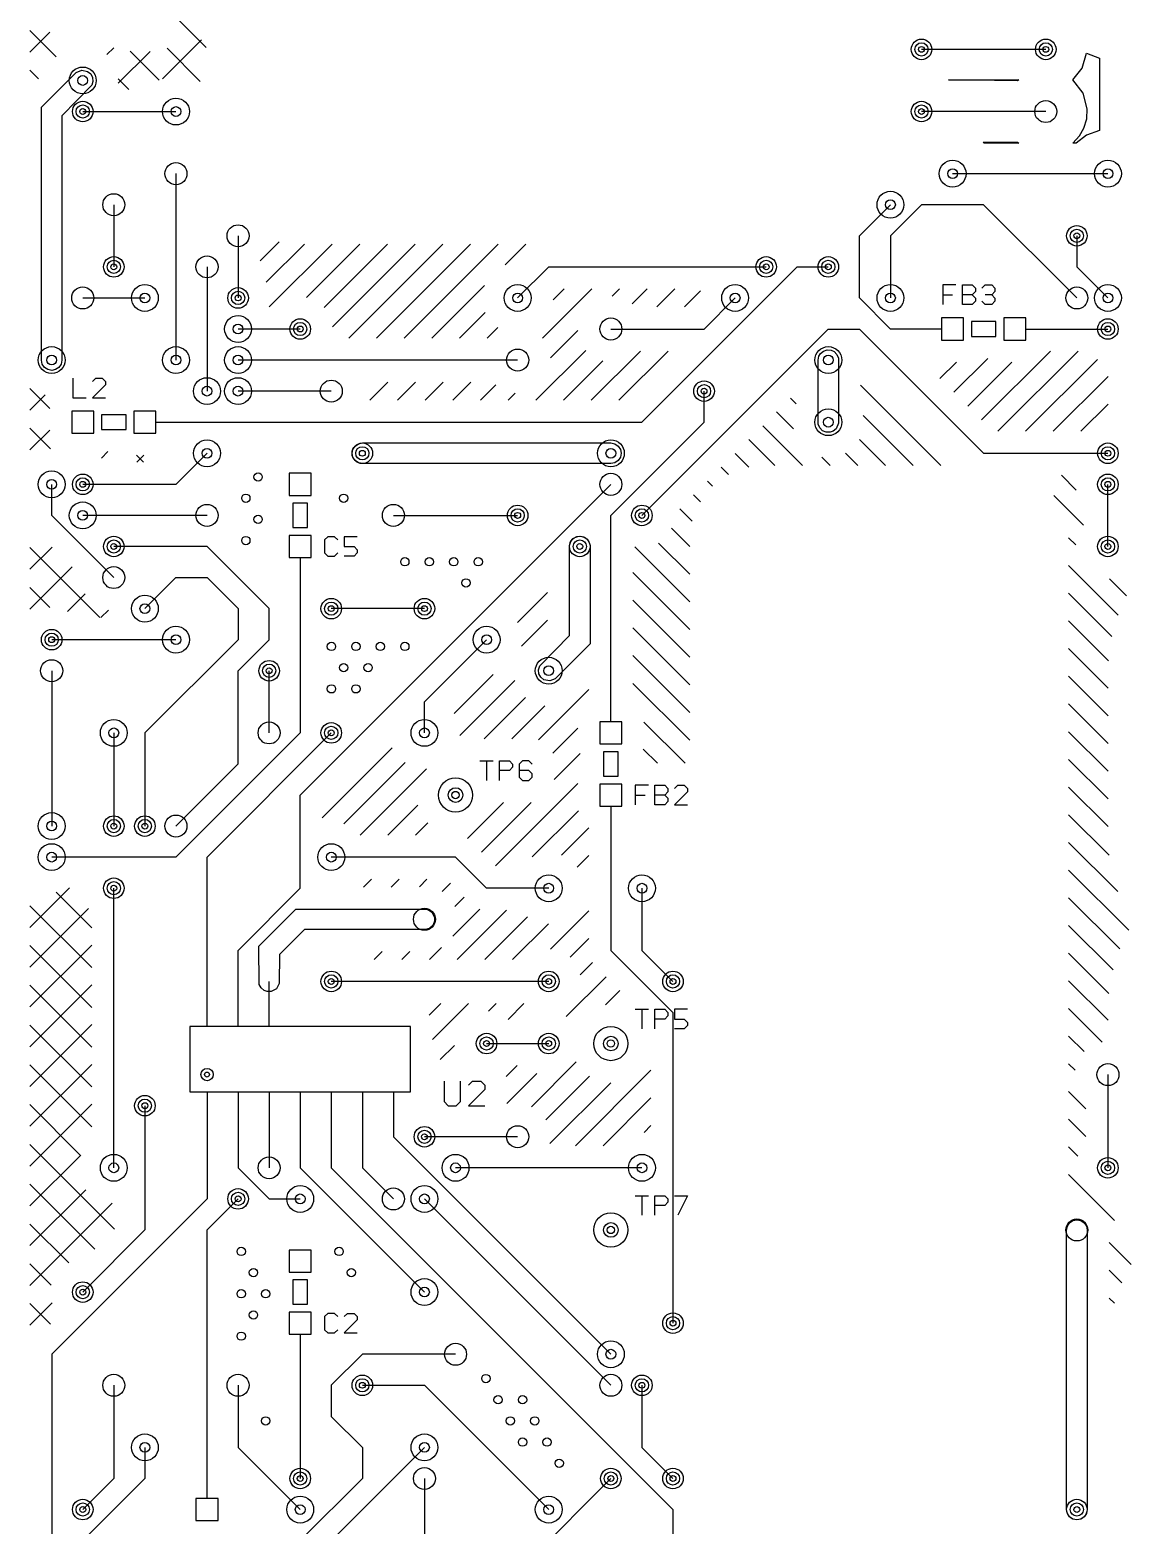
# Model space of a CAD drawing. Extents: x 7 to 52, y 9 to 364.
# Drawn here: x 6.7 to 51.7, y 224.2 to 285.3 of the extents above; entities that cross this region are included whole.
import ezdxf

# ---------------------------------------------------------------- set-up
doc = ezdxf.new("R2010")
doc.units = 0
doc.layers.add('SCORE', color=5, linetype='CONTINUOUS')

msp = doc.modelspace()

# ---------------------------------------------------------------- linework, layer by layer
at = {"layer": 'SCORE'}
for p, q in [((12.78, 285.7091), (13.9346, 284.5545)), ((6.73, 285.2537), (7.8087, 284.1751)), ((6.73, 284.3687), (7.5477, 285.1864)), ((12.1459, 283.2792), (13.7385, 284.8718)), ((9.8814, 284.2675), (10.164, 284.55)), ((10.335, 283.0947), (11.6403, 284.4)), ((10.8222, 284.4142), (12.0177, 283.2187)), ((12.3372, 284.5255), (13.6892, 283.1736)), ((48.26, 284.48), (43.18, 284.48)), ((49.7449, 283.7169), (49.9226, 284.3295)), ((49.9226, 284.3295), (50.46, 284.1156)), ((6.73, 283.6274), (7.0858, 283.2716)), ((8.6236, 283.5347), (8.8488, 283.628)), ((8.8488, 283.628), (9.088, 283.5804)), ((49.3666, 283.2298), (49.7449, 283.7169)), ((50.46, 284.1156), (50.46, 281.167)), ((7.2, 282.114), (8.6236, 283.5347)), ((9.2604, 283.012), (8.04, 281.766)), ((9.088, 283.5804), (9.2147, 283.4764)), ((9.2147, 283.4764), (9.2919, 283.3319)), ((9.308, 283.1688), (9.2604, 283.012)), ((9.2919, 283.3319), (9.308, 283.1688)), ((10.338, 283.2721), (10.7701, 282.84)), ((47.1085, 283.19), (44.2868, 283.23)), ((44.2868, 283.23), (47.1534, 283.2298)), ((47.1534, 283.2298), (47.1085, 283.19)), ((49.7869, 282.6866), (49.3666, 283.2298)), ((49.9563, 282.0454), (49.7869, 282.6866)), ((7.2, 271.78), (7.2, 282.114)), ((8.89, 281.94), (12.7, 281.94)), ((48.26, 281.94), (43.18, 281.94)), ((49.932, 281.6349), (49.9563, 282.0454)), ((8.04, 281.766), (8.04, 271.78)), ((49.6382, 280.9454), (49.8197, 281.2648)), ((49.8197, 281.2648), (49.932, 281.6349)), ((50.46, 281.167), (49.928, 280.9742)), ((45.7445, 280.65), (45.7046, 280.69)), ((45.7046, 280.69), (47.1085, 280.69)), ((47.1536, 280.65), (45.7445, 280.65)), ((47.1085, 280.69), (47.1536, 280.65)), ((49.3664, 280.65), (49.6382, 280.9454)), ((49.5055, 280.65), (49.3664, 280.65)), ((49.928, 280.9742), (49.5055, 280.65)), ((12.7, 279.4), (12.7, 271.78)), ((44.45, 279.4), (50.8, 279.4)), ((10.16, 278.13), (10.16, 275.59)), ((40.64, 276.86), (41.91, 278.13)), ((43.18, 278.13), (41.91, 276.86)), ((45.72, 278.13), (43.18, 278.13)), ((49.53, 274.32), (45.72, 278.13)), ((15.24, 276.86), (15.24, 274.32)), ((16.14, 275.8383), (16.9163, 276.6147)), ((16.3936, 274.9606), (17.953, 276.52)), ((16.5144, 273.95), (19.0844, 276.52)), ((18.0394, 274.3436), (20.2158, 276.52)), ((18.7603, 273.9332), (21.3471, 276.52)), ((19.0967, 273.1382), (22.4785, 276.52)), ((19.7699, 272.68), (23.6099, 276.52)), ((20.9012, 272.68), (24.7412, 276.52)), ((22.0326, 272.68), (25.8726, 276.52)), ((26.1613, 275.6773), (27.004, 276.52)), ((40.64, 274.32), (40.64, 276.86)), ((41.91, 276.86), (41.91, 274.32)), ((49.53, 276.86), (49.53, 275.59)), ((13.97, 275.59), (13.97, 270.51)), ((26.67, 274.32), (27.94, 275.59)), ((27.94, 275.59), (36.83, 275.59)), ((31.75, 269.24), (38.1, 275.59)), ((38.1, 275.59), (39.37, 275.59)), ((49.53, 275.59), (50.8, 274.32)), ((23.164, 272.68), (25.3127, 274.8287)), ((27.6822, 272.6727), (29.6995, 274.69)), ((28.1171, 274.239), (28.5681, 274.69)), ((30.539, 274.3982), (30.8308, 274.69)), ((31.3521, 274.0799), (31.9622, 274.69)), ((32.3536, 273.95), (33.0936, 274.69)), ((33.485, 273.95), (34.1387, 274.6038)), ((44.5833, 274.85), (44.05, 274.85)), ((44.05, 274.85), (44.05, 274.05)), ((44.05, 274.45), (44.45, 274.45)), ((44.85, 274.05), (44.85, 274.85)), ((44.85, 274.85), (45.25, 274.85)), ((45.25, 274.45), (44.85, 274.45)), ((45.25, 274.85), (45.3833, 274.7167)), ((45.3833, 274.5833), (45.25, 274.45)), ((45.25, 274.45), (45.3833, 274.3167)), ((45.3833, 274.7167), (45.3833, 274.5833)), ((45.65, 274.7167), (45.7833, 274.85)), ((45.7833, 274.85), (46.05, 274.85)), ((46.05, 274.45), (45.7833, 274.45)), ((46.05, 274.85), (46.1833, 274.7167)), ((46.1833, 274.5833), (46.05, 274.45)), ((46.05, 274.45), (46.1833, 274.3167)), ((46.1833, 274.7167), (46.1833, 274.5833)), ((8.89, 274.32), (11.43, 274.32)), ((34.29, 273.05), (35.56, 274.32)), ((41.91, 273.05), (40.64, 274.32)), ((45.25, 274.05), (44.85, 274.05)), ((45.3833, 274.1833), (45.25, 274.05)), ((45.3833, 274.3167), (45.3833, 274.1833)), ((45.7833, 274.05), (45.65, 274.1833)), ((46.05, 274.05), (45.7833, 274.05)), ((46.1833, 274.1833), (46.05, 274.05)), ((46.1833, 274.3167), (46.1833, 274.1833)), ((24.2954, 272.68), (25.3458, 273.7304)), ((44.9, 273.5), (44, 273.5)), ((44, 273.5), (44, 272.6)), ((44.9, 272.6), (44.9, 273.5)), ((46.22, 273.35), (45.22, 273.35)), ((45.22, 273.35), (45.22, 272.75)), ((46.22, 272.75), (46.22, 273.35)), ((47.44, 273.5), (46.54, 273.5)), ((46.54, 273.5), (46.54, 272.6)), ((47.44, 272.6), (47.44, 273.5)), ((17.78, 273.05), (15.24, 273.05)), ((25.4267, 272.68), (25.8629, 273.1162)), ((28.0162, 271.8754), (29.1318, 272.991)), ((30.48, 273.05), (34.29, 273.05)), ((31.75, 265.43), (39.37, 273.05)), ((39.37, 273.05), (40.64, 273.05)), ((40.64, 273.05), (45.72, 267.97)), ((44, 273.05), (41.91, 273.05)), ((45.22, 272.75), (46.22, 272.75)), ((47.44, 273.05), (49.53, 273.05)), ((49.53, 273.05), (50.8, 273.05)), ((27.4122, 270.14), (29.4501, 272.1779)), ((29.675, 270.14), (31.685, 272.15)), ((30.8063, 270.14), (32.8163, 272.15)), ((38.982, 271.9407), (39.0453, 272.0464)), ((39.0453, 272.0464), (39.172, 272.1504)), ((39.172, 272.1504), (39.3288, 272.198)), ((39.3288, 272.198), (39.4919, 272.1819)), ((39.4919, 272.1819), (39.6033, 272.1292)), ((39.6033, 272.1292), (39.7192, 272.0133)), ((39.7192, 272.0133), (39.7819, 271.8619)), ((44, 272.6), (44.9, 272.6)), ((45.6321, 269.3307), (48.4514, 272.15)), ((46.3028, 268.87), (49.5828, 272.15)), ((46.54, 272.6), (47.44, 272.6)), ((7.232, 271.6193), (7.2, 271.78)), ((7.323, 271.483), (7.232, 271.6193)), ((7.4593, 271.392), (7.323, 271.483)), ((7.62, 271.36), (7.4593, 271.392)), ((7.7807, 271.392), (7.62, 271.36)), ((7.917, 271.483), (7.7807, 271.392)), ((8.008, 271.6193), (7.917, 271.483)), ((8.04, 271.78), (8.008, 271.6193)), ((26.67, 271.78), (15.24, 271.78)), ((28.5436, 270.14), (30.1461, 271.7425)), ((38.95, 271.78), (38.982, 271.9407)), ((38.9581, 269.1581), (38.95, 271.78)), ((39.7819, 271.8619), (39.788, 269.1988)), ((43.935, 271.0278), (44.6073, 271.7)), ((44.5007, 270.4621), (45.8887, 271.85)), ((45.0664, 269.8964), (46.87, 271.7)), ((47.4341, 268.87), (50.3675, 271.8033)), ((8.49, 271.04), (8.49, 270.24)), ((9.29, 270.9067), (9.4233, 271.04)), ((9.8233, 270.7733), (9.29, 270.24)), ((9.4233, 271.04), (9.69, 271.04)), ((9.69, 271.04), (9.8233, 270.9067)), ((9.8233, 270.9067), (9.8233, 270.7733)), ((20.624, 270.14), (21.364, 270.88)), ((21.7554, 270.14), (22.4954, 270.88)), ((22.8867, 270.14), (23.6267, 270.88)), ((24.0181, 270.14), (24.7581, 270.88)), ((48.5655, 268.87), (50.81, 271.1145)), ((6.73, 270.6166), (7.5471, 269.7996)), ((6.73, 269.7316), (7.3536, 270.3553)), ((8.49, 270.24), (9.0233, 270.24)), ((9.29, 270.24), (9.8233, 270.24)), ((19.05, 270.51), (15.24, 270.51)), ((25.1495, 270.14), (25.7773, 270.7678)), ((26.2808, 270.14), (26.5746, 270.4338)), ((34.29, 269.24), (34.29, 270.51)), ((37.8199, 270.2271), (38.0555, 269.9915)), ((40.6844, 270.7567), (43.9661, 267.475)), ((9.34, 269.69), (8.44, 269.69)), ((8.44, 269.69), (8.44, 268.79)), ((9.34, 268.79), (9.34, 269.69)), ((11.88, 269.69), (10.98, 269.69)), ((10.98, 269.69), (10.98, 268.79)), ((11.88, 268.79), (11.88, 269.69)), ((37.2542, 269.6614), (37.9461, 268.9695)), ((49.6969, 268.87), (50.81, 269.9831)), ((6.73, 268.9903), (7.5716, 268.1487)), ((10.66, 269.54), (9.66, 269.54)), ((9.66, 269.54), (9.66, 268.94)), ((9.66, 268.94), (10.66, 268.94)), ((10.66, 268.94), (10.66, 269.54)), ((11.88, 269.24), (13.97, 269.24)), ((13.97, 269.24), (31.75, 269.24)), ((30.48, 265.43), (34.29, 269.24)), ((36.6885, 269.0957), (38.3092, 267.475)), ((39.0208, 269.0067), (38.9581, 269.1581)), ((39.1367, 268.8908), (39.0208, 269.0067)), ((39.6947, 268.9736), (39.568, 268.8696)), ((39.788, 269.1988), (39.6947, 268.9736)), ((40.7926, 269.5171), (42.8347, 267.475)), ((6.73, 268.1053), (7.54, 268.9153)), ((8.44, 268.79), (9.34, 268.79)), ((10.98, 268.79), (11.88, 268.79)), ((20.023, 268.267), (20.1593, 268.358)), ((20.1593, 268.358), (20.32, 268.39)), ((20.32, 268.39), (30.48, 268.39)), ((30.48, 268.39), (30.6407, 268.358)), ((30.6407, 268.358), (30.777, 268.267)), ((36.1228, 268.53), (37.1779, 267.475)), ((39.2881, 268.8281), (39.1367, 268.8908)), ((39.4519, 268.8281), (39.2881, 268.8281)), ((39.568, 268.8696), (39.4519, 268.8281)), ((40.6389, 268.5394), (41.7034, 267.475)), ((9.6536, 267.7762), (9.9174, 268.04)), ((11.083, 267.89), (11.373, 267.6)), ((11.1038, 267.6), (11.3938, 267.89)), ((13.97, 267.97), (12.7, 266.7)), ((19.9, 267.97), (19.932, 268.1307)), ((19.932, 267.8093), (19.9, 267.97)), ((19.932, 268.1307), (20.023, 268.267)), ((20.023, 267.673), (19.932, 267.8093)), ((30.777, 268.267), (30.868, 268.1307)), ((30.868, 267.8093), (30.777, 267.673)), ((30.868, 268.1307), (30.9, 267.97)), ((30.9, 267.97), (30.868, 267.8093)), ((35.5571, 267.9644), (36.1152, 267.4063)), ((39.0995, 267.8161), (39.4406, 267.475)), ((40.074, 267.9729), (40.572, 267.475)), ((45.72, 267.97), (50.8, 267.97)), ((18.23, 267.15), (17.33, 267.15)), ((17.33, 267.15), (17.33, 266.25)), ((18.23, 266.25), (18.23, 267.15)), ((20.1593, 267.582), (20.023, 267.673)), ((20.32, 267.55), (20.1593, 267.582)), ((30.48, 267.55), (20.32, 267.55)), ((30.6407, 267.582), (30.48, 267.55)), ((30.777, 267.673), (30.6407, 267.582)), ((34.9915, 267.3987), (35.2905, 267.0996)), ((7.62, 265.43), (7.62, 266.7)), ((12.7, 266.7), (8.89, 266.7)), ((17.78, 254), (30.48, 266.7)), ((34.4258, 266.833), (34.6387, 266.62)), ((48.8966, 267.07), (49.5016, 266.465)), ((50.8, 264.16), (50.8, 266.7)), ((17.33, 266.25), (18.23, 266.25)), ((18.08, 265.93), (17.48, 265.93)), ((17.48, 265.93), (17.48, 264.93)), ((18.08, 264.93), (18.08, 265.93)), ((33.8601, 266.2673), (34.139, 265.9884)), ((48.5874, 266.2479), (49.8066, 265.0286)), ((10.16, 262.89), (7.62, 265.43)), ((13.97, 265.43), (8.89, 265.43)), ((21.59, 265.43), (26.67, 265.43)), ((30.48, 259.08), (30.48, 265.43)), ((33.2944, 265.7016), (33.8051, 265.1909)), ((17.48, 264.93), (18.08, 264.93)), ((32.9603, 264.9043), (33.705, 264.1596)), ((6.73, 263.2262), (7.6405, 264.1367)), ((6.73, 264.1113), (9.5903, 261.2509)), ((13.97, 264.16), (10.16, 264.16)), ((16.51, 261.62), (13.97, 264.16)), ((18.23, 264.61), (17.33, 264.61)), ((17.33, 264.61), (17.33, 263.71)), ((18.23, 263.71), (18.23, 264.61)), ((18.9133, 264.56), (18.78, 264.4267)), ((18.78, 264.4267), (18.78, 263.8933)), ((19.18, 264.56), (18.9133, 264.56)), ((19.3133, 264.4267), (19.18, 264.56)), ((20.1133, 264.56), (19.58, 264.56)), ((19.58, 264.56), (19.58, 264.16)), ((19.58, 264.16), (19.98, 264.16)), ((19.98, 264.16), (20.1133, 264.0267)), ((28.79, 260.524), (28.792, 264.2012)), ((28.792, 264.2012), (28.8396, 264.358)), ((28.8396, 264.358), (28.9436, 264.4847)), ((28.9436, 264.4847), (29.0881, 264.5619)), ((29.0881, 264.5619), (29.2512, 264.578)), ((29.2512, 264.578), (29.3707, 264.548)), ((29.3707, 264.548), (29.507, 264.457)), ((29.507, 264.457), (29.598, 264.3207)), ((29.598, 264.3207), (29.628, 264.2012)), ((29.628, 264.2012), (29.63, 260.176)), ((31.459, 264.1429), (33.705, 261.8969)), ((32.4325, 264.3007), (33.705, 263.0283)), ((49.192, 264.5118), (49.482, 264.2219)), ((17.33, 263.71), (18.23, 263.71)), ((17.78, 263.71), (17.78, 261.62)), ((18.78, 263.8933), (18.9133, 263.76)), ((18.9133, 263.76), (19.18, 263.76)), ((19.18, 263.76), (19.3133, 263.8933)), ((19.98, 263.76), (19.58, 263.76)), ((20.1133, 263.8933), (19.98, 263.76)), ((20.1133, 264.0267), (20.1133, 263.8933)), ((6.73, 261.5999), (8.4537, 263.3235)), ((11.43, 261.62), (12.7, 262.89)), ((12.7, 262.89), (13.97, 262.89)), ((13.97, 262.89), (15.24, 261.62)), ((31.38, 263.0905), (33.705, 260.7655)), ((49.195, 263.3775), (51.2195, 261.353)), ((50.8619, 262.842), (51.5605, 262.1433)), ((6.73, 262.4849), (7.5474, 261.6675)), ((8.2602, 261.5038), (8.9841, 262.2277)), ((26.6657, 261.0566), (27.891, 262.2819)), ((49.195, 262.2461), (50.9638, 260.4773)), ((15.24, 261.62), (15.24, 260.35)), ((16.51, 260.35), (16.51, 261.62)), ((17.78, 261.62), (17.78, 256.54)), ((22.86, 261.62), (19.05, 261.62)), ((31.38, 261.9592), (33.705, 259.6342)), ((9.6338, 261.251), (9.9411, 261.5583)), ((26.8249, 260.0845), (27.8903, 261.1499)), ((49.195, 261.1147), (50.8293, 259.4804)), ((27.5696, 259.278), (28.79, 260.524)), ((31.38, 260.8278), (33.705, 258.5028)), ((12.7, 260.35), (7.62, 260.35)), ((15.24, 260.35), (11.43, 256.54)), ((15.24, 259.08), (16.51, 260.35)), ((22.86, 257.81), (25.4, 260.35)), ((29.63, 260.176), (28.2064, 258.7553)), ((49.195, 259.9834), (50.81, 258.3684)), ((27.522, 259.1212), (27.5696, 259.278)), ((31.38, 259.6964), (33.705, 257.3714)), ((7.62, 259.08), (7.62, 252.73)), ((15.24, 255.27), (15.24, 259.08)), ((16.51, 256.54), (16.51, 259.08)), ((24.0733, 257.3329), (25.6655, 258.9251)), ((24.3057, 256.4339), (26.548, 258.6762)), ((27.5381, 258.9581), (27.522, 259.1212)), ((27.6153, 258.8136), (27.5381, 258.9581)), ((27.742, 258.7096), (27.6153, 258.8136)), ((27.9812, 258.662), (27.742, 258.7096)), ((28.2064, 258.7553), (27.9812, 258.662)), ((30.48, 256.99), (30.48, 259.08)), ((31.38, 258.565), (33.705, 256.24)), ((49.195, 258.852), (50.81, 257.237)), ((25.3032, 256.3), (26.9891, 257.9859)), ((27.5262, 256.2603), (29.58, 258.3141)), ((22.86, 256.54), (22.86, 257.81)), ((26.4345, 256.3), (27.7745, 257.64)), ((49.195, 257.7206), (50.81, 256.1056)), ((28.1075, 255.7102), (29.13, 256.7327)), ((30.93, 256.99), (30.03, 256.99)), ((30.03, 256.99), (30.03, 256.09)), ((30.93, 256.09), (30.93, 256.99)), ((31.83, 256.9837), (33.5137, 255.3)), ((10.16, 256.54), (10.16, 252.73)), ((11.43, 256.54), (11.43, 252.73)), ((17.78, 256.54), (12.7, 251.46)), ((13.97, 251.46), (19.05, 256.54)), ((49.195, 256.5892), (50.81, 254.9742)), ((18.6808, 253.0718), (21.5433, 255.9342)), ((28.1633, 254.6347), (29.2225, 255.6939)), ((30.03, 256.09), (30.93, 256.09)), ((30.78, 255.77), (30.18, 255.77)), ((30.18, 255.77), (30.18, 254.77)), ((30.78, 254.77), (30.78, 255.77)), ((31.8041, 255.8782), (32.3823, 255.3)), ((12.7, 252.73), (15.24, 255.27)), ((19.558, 252.8176), (22.0671, 255.3267)), ((20.2318, 252.36), (22.9391, 255.0673)), ((25.13, 255.4), (25.6633, 255.4)), ((25.3967, 255.4), (25.3967, 254.6)), ((25.93, 254.6), (25.93, 255.4)), ((25.93, 255.4), (26.33, 255.4)), ((26.33, 255), (25.93, 255)), ((26.33, 255.4), (26.4633, 255.2667)), ((26.4633, 255.1333), (26.33, 255)), ((26.4633, 255.2667), (26.4633, 255.1333)), ((26.8633, 255.4), (26.73, 255.2667)), ((26.73, 255.2667), (26.73, 254.7333)), ((27.13, 255), (26.73, 255)), ((27.13, 255.4), (26.8633, 255.4)), ((27.2633, 255.2667), (27.13, 255.4)), ((27.2633, 254.8667), (27.13, 255)), ((49.195, 255.4579), (50.81, 253.8429)), ((25.7614, 251.1014), (29.1306, 254.4706)), ((26.73, 254.7333), (26.8633, 254.6)), ((26.8633, 254.6), (27.13, 254.6)), ((27.13, 254.6), (27.2633, 254.7333)), ((27.2633, 254.7333), (27.2633, 254.8667)), ((30.93, 254.45), (30.03, 254.45)), ((30.03, 254.45), (30.03, 253.55)), ((30.18, 254.77), (30.78, 254.77)), ((30.93, 253.55), (30.93, 254.45)), ((32.0133, 254.4), (31.48, 254.4)), ((31.48, 254.4), (31.48, 253.6)), ((32.28, 253.6), (32.28, 254.4)), ((32.28, 254.4), (32.68, 254.4)), ((32.68, 254.4), (32.8133, 254.2667)), ((33.08, 254.2667), (33.2133, 254.4)), ((33.2133, 254.4), (33.48, 254.4)), ((33.48, 254.4), (33.6133, 254.2667)), ((49.195, 254.3265), (50.81, 252.7115)), ((17.78, 250.19), (17.78, 254)), ((24.6151, 252.2178), (26.0973, 253.7)), ((25.1957, 251.6671), (27.2286, 253.7)), ((31.48, 254), (31.88, 254)), ((32.68, 254), (32.28, 254)), ((32.8133, 254.1333), (32.68, 254)), ((32.68, 254), (32.8133, 253.8667)), ((32.8133, 253.7333), (32.68, 253.6)), ((32.8133, 254.2667), (32.8133, 254.1333)), ((32.8133, 253.8667), (32.8133, 253.7333)), ((33.6133, 254.1333), (33.08, 253.6)), ((33.6133, 254.2667), (33.6133, 254.1333)), ((21.3632, 252.36), (22.5859, 253.5828)), ((27.2628, 251.4714), (29.1507, 253.3593)), ((30.03, 253.55), (30.93, 253.55)), ((30.48, 253.55), (30.48, 251.46)), ((32.68, 253.6), (32.28, 253.6)), ((33.08, 253.6), (33.6133, 253.6)), ((49.195, 253.1951), (50.8559, 251.5342)), ((22.4945, 252.36), (23.0014, 252.8668)), ((28.4642, 251.5415), (29.58, 252.6572)), ((49.195, 252.0638), (51.1985, 250.0603)), ((12.7, 251.46), (7.62, 251.46)), ((13.97, 246.38), (13.97, 251.46)), ((24.13, 251.46), (19.05, 251.46)), ((25.4, 250.19), (24.13, 251.46)), ((29.1056, 251.0514), (29.58, 251.5259)), ((30.48, 251.46), (30.48, 247.65)), ((49.195, 250.9324), (51.6504, 248.477)), ((6.73, 248.5891), (8.3467, 250.2058)), ((7.8078, 250.0227), (9.26, 248.5705)), ((10.16, 238.76), (10.16, 250.19)), ((15.24, 247.65), (17.78, 250.19)), ((20.3735, 250.2389), (20.6945, 250.56)), ((21.5044, 250.2385), (21.8259, 250.56)), ((22.6504, 250.2531), (22.9573, 250.56)), ((23.5862, 250.0576), (23.9229, 250.3943)), ((27.94, 250.19), (25.4, 250.19)), ((31.75, 250.19), (31.75, 247.65)), ((6.73, 249.4741), (9.26, 246.9441)), ((24.1036, 249.4436), (24.4886, 249.8286)), ((49.195, 249.801), (51.2877, 247.7083)), ((6.73, 246.9628), (9.1312, 249.364)), ((16.09, 247.824), (17.606, 249.34)), ((17.606, 249.34), (22.9012, 249.338)), ((22.9012, 249.338), (23.0207, 249.308)), ((23.0207, 249.308), (23.157, 249.217)), ((23.157, 249.217), (23.2719, 249.0019)), ((23.2719, 248.8381), (23.2092, 248.6867)), ((23.2719, 249.0019), (23.2719, 248.8381)), ((24.0172, 248.2258), (25.1248, 249.3334)), ((24.2028, 247.28), (26.2128, 249.29)), ((25.3341, 247.28), (27.0786, 249.0244)), ((28.0143, 247.6974), (29.58, 249.2631)), ((17.954, 248.5), (16.93, 247.476)), ((22.9012, 248.502), (17.954, 248.5)), ((23.058, 248.5496), (22.9012, 248.502)), ((23.2092, 248.6867), (23.058, 248.5496)), ((26.4655, 247.28), (27.9262, 248.7407)), ((49.195, 248.6696), (51.0157, 246.8489)), ((6.73, 245.3364), (9.26, 247.8664)), ((6.73, 247.8478), (9.26, 245.3178)), ((15.24, 246.38), (15.24, 247.65)), ((16.1081, 246.2581), (16.09, 247.824)), ((20.8086, 247.28), (21.1299, 247.6013)), ((21.94, 247.28), (22.2618, 247.6018)), ((23.0714, 247.28), (23.5542, 247.7628)), ((28.8155, 247.3673), (29.58, 248.1318)), ((30.48, 247.65), (33.02, 245.11)), ((31.75, 247.65), (33.02, 246.38)), ((16.93, 247.476), (16.9219, 246.2981)), ((29.2312, 246.6516), (29.7311, 247.1515)), ((49.195, 247.5383), (50.8437, 245.8896)), ((13.97, 244.5385), (13.97, 246.38)), ((15.24, 244.5385), (15.24, 246.38)), ((16.51, 244.5385), (16.51, 246.38)), ((27.94, 246.38), (19.05, 246.38)), ((28.658, 244.947), (30.2841, 246.5731)), ((49.195, 246.4069), (50.81, 244.7919)), ((6.73, 243.7101), (9.26, 246.2401)), ((6.73, 246.2215), (9.26, 243.6915)), ((16.1853, 246.1136), (16.1081, 246.2581)), ((16.312, 246.0096), (16.1853, 246.1136)), ((16.4281, 245.9681), (16.312, 246.0096)), ((16.5919, 245.9681), (16.4281, 245.9681)), ((16.807, 246.083), (16.5919, 245.9681)), ((16.9219, 246.2981), (16.807, 246.083)), ((30.2675, 245.4251), (30.8498, 246.0074)), ((23.058, 245.0039), (23.5341, 245.48)), ((23.1885, 244.003), (24.6655, 245.48)), ((25.4743, 245.1574), (25.7969, 245.48)), ((26.2755, 244.8273), (26.9282, 245.48)), ((31.48, 245.24), (32.0133, 245.24)), ((31.7467, 245.24), (31.7467, 244.44)), ((32.28, 244.44), (32.28, 245.24)), ((32.28, 245.24), (32.68, 245.24)), ((32.68, 245.24), (32.8133, 245.1067)), ((32.8133, 245.1067), (32.8133, 244.9733)), ((33.02, 245.11), (33.02, 232.41)), ((33.6133, 245.24), (33.08, 245.24)), ((33.08, 245.24), (33.08, 244.84)), ((49.195, 245.2755), (50.5706, 243.9)), ((6.73, 242.0837), (9.26, 244.6137)), ((6.73, 244.5951), (9.26, 242.0651)), ((22.2885, 244.5385), (13.2715, 244.5385)), ((13.2715, 244.5385), (13.2715, 241.8715)), ((22.2885, 241.8715), (22.2885, 244.5385)), ((32.68, 244.84), (32.28, 244.84)), ((32.8133, 244.9733), (32.68, 244.84)), ((33.08, 244.84), (33.48, 244.84)), ((33.48, 244.84), (33.6133, 244.7067)), ((33.6133, 244.5733), (33.48, 244.44)), ((33.6133, 244.7067), (33.6133, 244.5733)), ((33.48, 244.44), (33.08, 244.44)), ((49.195, 244.1442), (49.8305, 243.5087)), ((23.5027, 243.1858), (24.0826, 243.7657)), ((25.4, 243.84), (27.94, 243.84)), ((6.73, 240.4574), (9.26, 242.9874)), ((6.73, 242.9688), (9.26, 240.4388)), ((26.2052, 242.4942), (26.651, 242.94)), ((27.2311, 241.2574), (29.0661, 243.0924)), ((29.0278, 239.66), (32.12, 242.7522)), ((49.195, 243.0128), (49.4619, 242.7459)), ((23.66, 242.3), (23.66, 241.4667)), ((24.3267, 241.4667), (24.3267, 242.3)), ((24.66, 242.1333), (24.8267, 242.3)), ((24.8267, 242.3), (25.16, 242.3)), ((25.16, 242.3), (25.3267, 242.1333)), ((25.3267, 242.1333), (25.3267, 241.9667)), ((26.2267, 241.3843), (27.4551, 242.6128)), ((27.828, 240.7229), (29.6057, 242.5006)), ((27.991, 239.7545), (30.4771, 242.2407)), ((50.8, 242.57), (50.8, 238.76)), ((13.2715, 241.8715), (22.2885, 241.8715)), ((13.97, 241.8715), (13.97, 240.03)), ((15.24, 241.8715), (15.24, 240.03)), ((16.51, 241.8715), (16.51, 240.03)), ((17.78, 241.8715), (17.78, 240.03)), ((19.05, 241.8715), (19.05, 240.03)), ((20.32, 241.8715), (20.32, 240.03)), ((21.59, 241.8715), (21.59, 240.03)), ((23.66, 241.4667), (23.8267, 241.3)), ((24.16, 241.3), (24.3267, 241.4667)), ((25.3267, 241.9667), (24.66, 241.3)), ((30.1592, 239.66), (32.12, 241.6208)), ((49.195, 241.8814), (49.9, 241.1764)), ((6.73, 238.8311), (9.26, 241.3611)), ((6.73, 241.3424), (8.803, 239.2694)), ((11.43, 241.3), (11.43, 236.22)), ((23.8267, 241.3), (24.16, 241.3)), ((24.66, 241.3), (25.3267, 241.3)), ((31.8374, 240.2068), (32.12, 240.4894)), ((49.195, 240.75), (49.9, 240.045)), ((6.73, 239.7161), (10.1916, 236.2544)), ((13.97, 240.03), (13.97, 237.49)), ((15.24, 240.03), (15.24, 238.76)), ((16.51, 240.03), (16.51, 238.76)), ((17.78, 240.03), (17.78, 238.76)), ((19.05, 240.03), (19.05, 238.76)), ((20.32, 240.03), (20.32, 238.76)), ((21.59, 240.03), (30.48, 231.14)), ((26.67, 240.03), (22.86, 240.03)), ((49.195, 239.6187), (49.5716, 239.242)), ((6.73, 237.2047), (8.8079, 239.2826)), ((15.24, 238.76), (16.51, 237.49)), ((17.78, 238.76), (22.86, 233.68)), ((19.05, 238.76), (33.02, 224.79)), ((20.32, 238.76), (21.59, 237.49)), ((31.75, 238.76), (24.13, 238.76)), ((49.195, 238.4873), (51.0719, 236.6104)), ((6.73, 238.0897), (9.3785, 235.4413)), ((6.73, 235.5784), (9.0184, 237.8667)), ((6.73, 233.952), (10.0903, 237.3123)), ((13.97, 237.49), (7.62, 231.14)), ((13.97, 236.22), (15.24, 237.49)), ((16.51, 237.49), (17.78, 237.49)), ((30.48, 229.87), (22.86, 237.49)), ((31.48, 237.62), (32.0133, 237.62)), ((31.7467, 237.62), (31.7467, 236.82)), ((32.28, 236.82), (32.28, 237.62)), ((32.28, 237.62), (32.68, 237.62)), ((32.68, 237.22), (32.28, 237.22)), ((32.68, 237.62), (32.8133, 237.4867)), ((32.8133, 237.3533), (32.68, 237.22)), ((32.8133, 237.4867), (32.8133, 237.3533)), ((33.08, 237.62), (33.6133, 237.62)), ((33.6133, 237.62), (33.2133, 236.82)), ((49.233, 236.517), (49.3693, 236.608)), ((49.3693, 236.608), (49.53, 236.64)), ((49.53, 236.64), (49.6907, 236.608)), ((49.6907, 236.608), (49.827, 236.517)), ((6.73, 236.4634), (8.3223, 234.8711)), ((11.43, 236.22), (8.89, 233.68)), ((13.97, 227.33), (13.97, 236.22)), ((49.11, 236.22), (49.142, 236.3807)), ((49.11, 224.79), (49.11, 236.22)), ((49.142, 236.3807), (49.233, 236.517)), ((49.827, 236.517), (49.918, 236.3807)), ((49.918, 236.3807), (49.95, 236.22)), ((49.95, 236.22), (49.95, 224.79)), ((18.23, 235.4), (17.33, 235.4)), ((17.33, 235.4), (17.33, 234.5)), ((18.23, 234.5), (18.23, 235.4)), ((50.85, 235.7009), (51.7475, 234.8035)), ((6.73, 234.837), (7.6016, 233.9654)), ((17.33, 234.5), (18.23, 234.5)), ((18.08, 234.18), (17.48, 234.18)), ((17.48, 234.18), (17.48, 233.18)), ((18.08, 233.18), (18.08, 234.18)), ((50.85, 234.5696), (51.3636, 234.056)), ((6.73, 232.3257), (7.6456, 233.2412)), ((6.73, 233.2107), (7.5733, 232.3674)), ((17.48, 233.18), (18.08, 233.18)), ((50.85, 233.4382), (51.0676, 233.2206)), ((18.23, 232.86), (17.33, 232.86)), ((17.33, 232.86), (17.33, 231.96)), ((18.23, 231.96), (18.23, 232.86)), ((18.9133, 232.81), (18.78, 232.6767)), ((18.78, 232.6767), (18.78, 232.1433)), ((19.18, 232.81), (18.9133, 232.81)), ((19.3133, 232.6767), (19.18, 232.81)), ((19.58, 232.6767), (19.7133, 232.81)), ((20.1133, 232.5433), (19.58, 232.01)), ((19.7133, 232.81), (19.98, 232.81)), ((19.98, 232.81), (20.1133, 232.6767)), ((20.1133, 232.6767), (20.1133, 232.5433)), ((17.33, 231.96), (18.23, 231.96)), ((17.78, 231.96), (17.78, 229.87)), ((18.78, 232.1433), (18.9133, 232.01)), ((18.9133, 232.01), (19.18, 232.01)), ((19.18, 232.01), (19.3133, 232.1433)), ((19.58, 232.01), (20.1133, 232.01)), ((7.62, 231.14), (7.62, 222.25)), ((20.32, 231.14), (19.05, 229.87)), ((24.13, 231.14), (20.32, 231.14)), ((10.16, 229.87), (10.16, 226.06)), ((15.24, 229.87), (15.24, 227.33)), ((17.78, 229.87), (17.78, 226.06)), ((19.05, 229.87), (19.05, 228.6)), ((20.32, 229.87), (22.86, 229.87)), ((22.86, 229.87), (27.94, 224.79)), ((31.75, 229.87), (31.75, 227.33)), ((19.05, 228.6), (20.32, 227.33)), ((11.43, 227.33), (11.43, 226.06)), ((13.97, 225.24), (13.97, 227.33)), ((15.24, 227.33), (17.78, 224.79)), ((17.78, 222.25), (22.86, 227.33)), ((20.32, 227.33), (20.32, 226.06)), ((31.75, 227.33), (33.02, 226.06)), ((11.43, 226.06), (8.89, 223.52)), ((10.16, 226.06), (8.89, 224.79)), ((20.32, 226.06), (17.78, 223.52)), ((22.86, 226.06), (22.86, 220.98)), ((26.67, 222.25), (30.48, 226.06)), ((14.42, 225.24), (13.52, 225.24)), ((13.52, 225.24), (13.52, 224.34)), ((14.42, 224.34), (14.42, 225.24)), ((13.52, 224.34), (14.42, 224.34)), ((33.02, 224.79), (33.02, 215.9)), ((49.142, 224.6293), (49.11, 224.79)), ((49.233, 224.493), (49.142, 224.6293)), ((49.3693, 224.402), (49.233, 224.493)), ((49.53, 224.37), (49.3693, 224.402)), ((49.6907, 224.402), (49.53, 224.37)), ((49.827, 224.493), (49.6907, 224.402)), ((49.918, 224.6293), (49.827, 224.493)), ((49.95, 224.79), (49.918, 224.6293))]:
    msp.add_line(p, q, dxfattribs=at)
for centre, radius in [((43.18, 284.48), 0.42), ((48.26, 284.48), 0.42), ((43.18, 284.48), 0.27), ((43.18, 284.48), 0.12), ((48.26, 284.48), 0.27), ((48.26, 284.48), 0.12), ((8.89, 283.21), 0.55), ((8.89, 283.21), 0.2), ((12.7, 281.94), 0.55), ((48.26, 281.94), 0.45), ((8.89, 281.94), 0.42), ((8.89, 281.94), 0.27), ((8.89, 281.94), 0.12), ((12.7, 281.94), 0.2), ((43.18, 281.94), 0.42), ((43.18, 281.94), 0.27), ((43.18, 281.94), 0.12), ((44.45, 279.4), 0.55), ((50.8, 279.4), 0.55), ((12.7, 279.4), 0.45), ((44.45, 279.4), 0.2), ((50.8, 279.4), 0.2), ((10.16, 278.13), 0.45), ((41.91, 278.13), 0.55), ((41.91, 278.13), 0.2), ((15.24, 276.86), 0.45), ((49.53, 276.86), 0.42), ((49.53, 276.86), 0.27), ((49.53, 276.86), 0.12), ((10.16, 275.59), 0.42), ((10.16, 275.59), 0.27), ((10.16, 275.59), 0.12), ((13.97, 275.59), 0.45), ((36.83, 275.59), 0.42), ((36.83, 275.59), 0.27), ((36.83, 275.59), 0.12), ((39.37, 275.59), 0.42), ((39.37, 275.59), 0.27), ((39.37, 275.59), 0.12), ((8.89, 274.32), 0.45), ((11.43, 274.32), 0.55), ((11.43, 274.32), 0.2), ((15.24, 274.32), 0.42), ((15.24, 274.32), 0.27), ((15.24, 274.32), 0.12), ((26.67, 274.32), 0.55), ((26.67, 274.32), 0.2), ((35.56, 274.32), 0.55), ((35.56, 274.32), 0.2), ((41.91, 274.32), 0.55), ((41.91, 274.32), 0.2), ((49.53, 274.32), 0.45), ((50.8, 274.32), 0.55), ((50.8, 274.32), 0.2), ((15.24, 273.05), 0.55), ((15.24, 273.05), 0.2), ((17.78, 273.05), 0.42), ((17.78, 273.05), 0.27), ((30.48, 273.05), 0.45), ((50.8, 273.05), 0.42), ((50.8, 273.05), 0.27), ((17.78, 273.05), 0.12), ((50.8, 273.05), 0.12), ((7.62, 271.78), 0.55), ((12.7, 271.78), 0.55), ((15.24, 271.78), 0.55), ((26.67, 271.78), 0.45), ((39.37, 271.78), 0.55), ((7.62, 271.78), 0.2), ((12.7, 271.78), 0.2), ((15.24, 271.78), 0.2), ((39.37, 271.78), 0.2), ((13.97, 270.51), 0.55), ((15.24, 270.51), 0.55), ((19.05, 270.51), 0.45), ((34.29, 270.51), 0.42), ((34.29, 270.51), 0.27), ((13.97, 270.51), 0.2), ((15.24, 270.51), 0.2), ((34.29, 270.51), 0.12), ((39.37, 269.24), 0.55), ((39.37, 269.24), 0.2), ((13.97, 267.97), 0.55), ((20.32, 267.97), 0.42), ((30.48, 267.97), 0.55), ((50.8, 267.97), 0.42), ((13.97, 267.97), 0.2), ((20.32, 267.97), 0.27), ((20.32, 267.97), 0.12), ((30.48, 267.97), 0.2), ((50.8, 267.97), 0.27), ((50.8, 267.97), 0.12), ((7.62, 266.7), 0.55), ((8.89, 266.7), 0.42), ((16.0576, 267.0003), 0.17), ((30.48, 266.7), 0.45), ((50.8, 266.7), 0.42), ((7.62, 266.7), 0.2), ((8.89, 266.7), 0.27), ((8.89, 266.7), 0.12), ((50.8, 266.7), 0.27), ((50.8, 266.7), 0.12), ((8.89, 265.43), 0.55), ((15.5576, 266.1343), 0.17), ((19.5576, 266.1343), 0.17), ((8.89, 265.43), 0.2), ((13.97, 265.43), 0.45), ((16.0576, 265.2683), 0.17), ((21.59, 265.43), 0.45), ((26.67, 265.43), 0.42), ((26.67, 265.43), 0.27), ((26.67, 265.43), 0.12), ((31.75, 265.43), 0.42), ((31.75, 265.43), 0.27), ((31.75, 265.43), 0.12), ((10.16, 264.16), 0.42), ((10.16, 264.16), 0.27), ((10.16, 264.16), 0.12), ((15.5576, 264.4023), 0.17), ((29.21, 264.16), 0.42), ((29.21, 264.16), 0.27), ((29.21, 264.16), 0.12), ((50.8, 264.16), 0.42), ((50.8, 264.16), 0.27), ((50.8, 264.16), 0.12), ((22.0576, 263.5363), 0.17), ((23.0576, 263.5363), 0.17), ((24.0576, 263.5363), 0.17), ((25.0576, 263.5363), 0.17), ((10.16, 262.89), 0.45), ((24.5576, 262.6703), 0.17), ((11.43, 261.62), 0.55), ((11.43, 261.62), 0.2), ((19.05, 261.62), 0.42), ((19.05, 261.62), 0.27), ((19.05, 261.62), 0.12), ((22.86, 261.62), 0.42), ((22.86, 261.62), 0.27), ((22.86, 261.62), 0.12), ((7.62, 260.35), 0.42), ((7.62, 260.35), 0.27), ((7.62, 260.35), 0.12), ((12.7, 260.35), 0.55), ((12.7, 260.35), 0.2), ((25.4, 260.35), 0.55), ((25.4, 260.35), 0.2), ((19.0576, 260.0723), 0.17), ((20.0576, 260.0723), 0.17), ((21.0576, 260.0723), 0.17), ((22.0576, 260.0723), 0.17), ((7.62, 259.08), 0.45), ((16.51, 259.08), 0.42), ((16.51, 259.08), 0.27), ((16.51, 259.08), 0.12), ((19.5576, 259.2063), 0.17), ((20.5576, 259.2063), 0.17), ((27.94, 259.08), 0.55), ((27.94, 259.08), 0.2), ((19.0576, 258.3403), 0.17), ((20.0576, 258.3403), 0.17), ((10.16, 256.54), 0.55), ((10.16, 256.54), 0.2), ((16.51, 256.54), 0.45), ((19.05, 256.54), 0.42), ((19.05, 256.54), 0.27), ((22.86, 256.54), 0.55), ((22.86, 256.54), 0.2), ((19.05, 256.54), 0.12), ((24.13, 254), 0.7), ((24.13, 254), 0.3), ((24.13, 254), 0.15), ((7.62, 252.73), 0.55), ((10.16, 252.73), 0.42), ((11.43, 252.73), 0.42), ((12.7, 252.73), 0.45), ((7.62, 252.73), 0.2), ((10.16, 252.73), 0.27), ((10.16, 252.73), 0.12), ((11.43, 252.73), 0.27), ((11.43, 252.73), 0.12), ((7.62, 251.46), 0.55), ((19.05, 251.46), 0.55), ((7.62, 251.46), 0.2), ((19.05, 251.46), 0.2), ((10.16, 250.19), 0.42), ((27.94, 250.19), 0.55), ((31.75, 250.19), 0.55), ((10.16, 250.19), 0.27), ((10.16, 250.19), 0.12), ((27.94, 250.19), 0.2), ((31.75, 250.19), 0.2), ((22.86, 248.92), 0.45), ((19.05, 246.38), 0.42), ((19.05, 246.38), 0.27), ((19.05, 246.38), 0.12), ((27.94, 246.38), 0.42), ((27.94, 246.38), 0.27), ((27.94, 246.38), 0.12), ((33.02, 246.38), 0.42), ((33.02, 246.38), 0.27), ((33.02, 246.38), 0.12), ((30.48, 243.84), 0.7), ((25.4, 243.84), 0.42), ((25.4, 243.84), 0.27), ((25.4, 243.84), 0.12), ((27.94, 243.84), 0.42), ((27.94, 243.84), 0.27), ((27.94, 243.84), 0.12), ((30.48, 243.84), 0.3), ((30.48, 243.84), 0.15), ((13.9715, 242.5715), 0.25), ((13.9715, 242.5715), 0.1), ((50.8, 242.57), 0.45), ((11.43, 241.3), 0.42), ((11.43, 241.3), 0.27), ((11.43, 241.3), 0.12), ((22.86, 240.03), 0.42), ((22.86, 240.03), 0.27), ((26.67, 240.03), 0.45), ((22.86, 240.03), 0.12), ((10.16, 238.76), 0.55), ((16.51, 238.76), 0.45), ((24.13, 238.76), 0.55), ((31.75, 238.76), 0.55), ((50.8, 238.76), 0.42), ((50.8, 238.76), 0.27), ((10.16, 238.76), 0.2), ((24.13, 238.76), 0.2), ((31.75, 238.76), 0.2), ((50.8, 238.76), 0.12), ((15.24, 237.49), 0.42), ((17.78, 237.49), 0.55), ((21.59, 237.49), 0.45), ((22.86, 237.49), 0.55), ((15.24, 237.49), 0.27), ((15.24, 237.49), 0.12), ((17.78, 237.49), 0.2), ((22.86, 237.49), 0.2), ((30.48, 236.22), 0.7), ((49.53, 236.22), 0.45), ((30.48, 236.22), 0.3), ((30.48, 236.22), 0.15), ((15.37, 235.3422), 0.17), ((19.37, 235.3422), 0.17), ((8.89, 233.68), 0.42), ((15.87, 234.4762), 0.17), ((19.87, 234.4762), 0.17), ((22.86, 233.68), 0.55), ((8.89, 233.68), 0.27), ((8.89, 233.68), 0.12), ((15.37, 233.6102), 0.17), ((16.37, 233.6102), 0.17), ((22.86, 233.68), 0.2), ((15.87, 232.7442), 0.17), ((33.02, 232.41), 0.42), ((33.02, 232.41), 0.27), ((33.02, 232.41), 0.12), ((15.37, 231.8782), 0.17), ((30.48, 231.14), 0.55), ((24.13, 231.14), 0.45), ((30.48, 231.14), 0.2), ((10.16, 229.87), 0.45), ((15.24, 229.87), 0.45), ((20.32, 229.87), 0.42), ((20.32, 229.87), 0.27), ((20.32, 229.87), 0.12), ((25.37, 230.1462), 0.17), ((30.48, 229.87), 0.45), ((31.75, 229.87), 0.42), ((31.75, 229.87), 0.27), ((31.75, 229.87), 0.12), ((25.87, 229.2802), 0.17), ((26.87, 229.2802), 0.17), ((16.37, 228.4142), 0.17), ((26.37, 228.4142), 0.17), ((27.37, 228.4142), 0.17), ((11.43, 227.33), 0.55), ((11.43, 227.33), 0.2), ((22.86, 227.33), 0.55), ((22.86, 227.33), 0.2), ((26.87, 227.5482), 0.17), ((27.87, 227.5482), 0.17), ((28.37, 226.6822), 0.17), ((17.78, 226.06), 0.42), ((17.78, 226.06), 0.27), ((17.78, 226.06), 0.12), ((22.86, 226.06), 0.45), ((30.48, 226.06), 0.42), ((30.48, 226.06), 0.27), ((30.48, 226.06), 0.12), ((33.02, 226.06), 0.42), ((33.02, 226.06), 0.27), ((33.02, 226.06), 0.12), ((8.89, 224.79), 0.42), ((8.89, 224.79), 0.27), ((17.78, 224.79), 0.55), ((17.78, 224.79), 0.2), ((27.94, 224.79), 0.55), ((27.94, 224.79), 0.2), ((49.53, 224.79), 0.42), ((49.53, 224.79), 0.27), ((8.89, 224.79), 0.12), ((49.53, 224.79), 0.12)]:
    msp.add_circle(centre, radius, dxfattribs=at)

doc.saveas('drawing.dxf')
